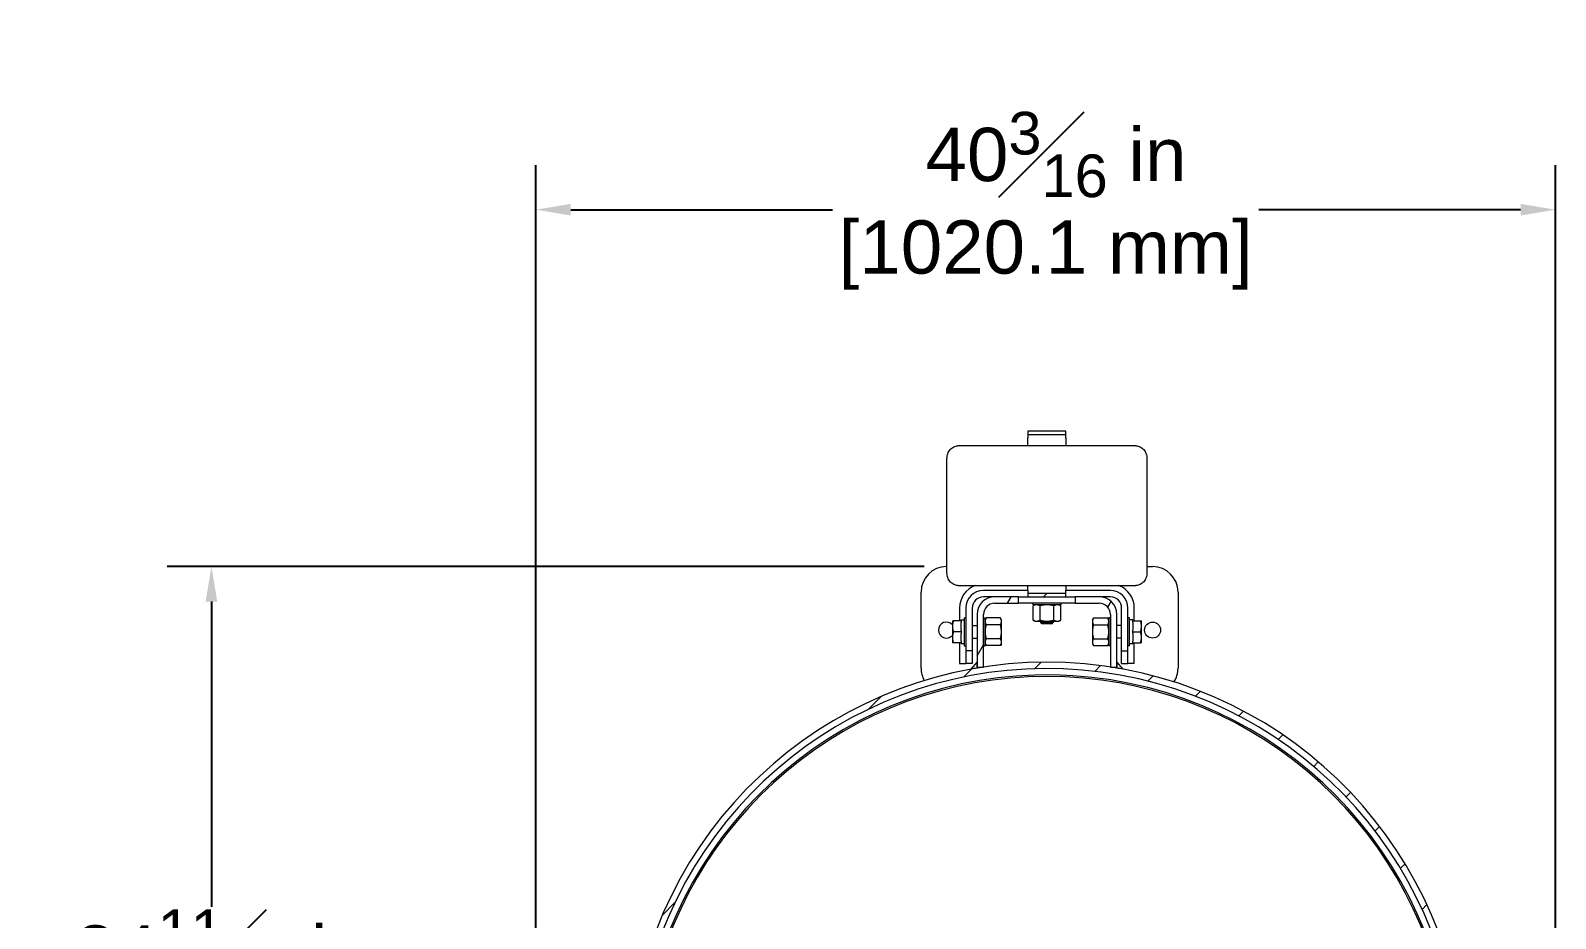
# Model space of a CAD drawing. Header units: inches. Extents: x 17 to 469, y 7 to 301.
# Drawn here: x 178.8 to 238.9, y 213.5 to 248.5 of the extents above; entities that cross this region are included whole.
import ezdxf

# ---------------------------------------------------------------- set-up
doc = ezdxf.new("R2010")
doc.units = ezdxf.units.IN
doc.header["$LTSCALE"] = 14
doc.header["$MEASUREMENT"] = 0
for name, color, linetype, lineweight in [('Dimension (ANSI)', 7, 'Continuous', 25), ('Hatch', 7, 'Continuous', 18), ('Visible', 7, 'Continuous', 18)]:
    doc.layers.add(name, color=color, linetype=linetype, lineweight=lineweight)
doc.styles.add('MEMCOR Medium', font='arial.ttf')
doc.dimstyles.new('Default (ANSI)', dxfattribs={"dimscale": 14, "dimtxt": 0.15, "dimasz": 0.098425, "dimexe": 0.125, "dimexo": 0.0625, "dimgap": 0.031496, "dimtad": 0, "dimtih": 1, "dimtoh": 1, "dimdec": 4, "dimrnd": 1e-08, "dimzin": 3, "dimdsep": 46, "dimlunit": 5, "dimtxsty": 'MEMCOR Medium', "dimcen": 0.09, "dimdle": 0.393701, "dimclrd": 256, "dimclre": 256, "dimclrt": 256, "dimadec": 0, "dimazin": 1, "dimtfac": 0.8, "dimtofl": 0, "dimtmove": 0, "dimatfit": 3, "dimfxl": 1, "dimfrac": 1, "dimtolj": 1, "dimtzin": 4, "dimlwd": -1, "dimlwe": -1, "dimarcsym": 0})

# ---------------------------------------------------------------- blocks, each defined once
blk = doc.blocks.new('*D30')
at = {"layer": 'Defpoints', "color": 0, "transparency": 16777216}
for p in [(238.908, 241.426), (198.746, 201.433), (238.908, 201.257)]:
    blk.add_point(p, dxfattribs=at)
at = {"layer": 'Dimension (ANSI)', "transparency": 16777216}
for p, q in [((198.746, 202.308), (198.746, 243.176)), ((238.908, 202.132), (238.908, 243.176)), ((200.124, 241.426), (210.428, 241.426)), ((237.53, 241.426), (227.226, 241.426))]:
    blk.add_line(p, q, dxfattribs=at)
for points in [[(200.124, 241.656), (200.124, 241.196), (198.746, 241.426)], [(237.53, 241.656), (237.53, 241.196), (238.908, 241.426)]]:
    blk.add_solid(points, dxfattribs=at)
at = {"layer": 'Dimension (ANSI)', "transparency": 16777216, "char_height": 2.1, "attachment_point": 5, "style": 'MEMCOR Medium'}
for s, insert in [('\\A1; 40{\\H0.8x;\\S3#16;} in', (218.827, 243.601)), ('\\A1;[1020.1 mm]', (218.827, 239.639))]:
    blk.add_mtext(s, dxfattribs=dict(at, insert=insert))
blk = doc.blocks.new('*D31')
at = {"layer": 'Defpoints', "color": 0, "transparency": 16777216}
for p in [(185.971, 227.362), (214.92, 227.362), (203.806, 192.669)]:
    blk.add_point(p, dxfattribs=at)
at = {"layer": 'Dimension (ANSI)', "transparency": 16777216}
for p, q in [((214.045, 227.362), (184.221, 227.362)), ((185.971, 225.984), (185.971, 213.963)), ((185.971, 194.047), (185.971, 206.068)), ((202.931, 192.669), (184.221, 192.669))]:
    blk.add_line(p, q, dxfattribs=at)
for points in [[(185.741, 225.984), (186.201, 225.984), (185.971, 227.362)], [(185.741, 194.047), (186.201, 194.047), (185.971, 192.669)]]:
    blk.add_solid(points, dxfattribs=at)
at = {"layer": 'Dimension (ANSI)', "transparency": 16777216, "char_height": 2.1, "attachment_point": 5, "style": 'MEMCOR Medium'}
for s, insert in [('\\A1; 34{\\H0.8x;\\S11#16;} in', (185.971, 212.176)), ('\\A1;[881.2 mm]', (185.971, 208.229))]:
    blk.add_mtext(s, dxfattribs=dict(at, insert=insert))

msp = doc.modelspace()

# ---------------------------------------------------------------- hatches: boundary and pattern name
at = {"layer": 'Hatch'}
h = msp.add_hatch(dxfattribs=at)
h.set_pattern_fill('ANSI31', color=256, scale=14, style=0)
h.paths.add_polyline_path([(218.1281, 232.70074), (218.1281, 232.57074), (219.6281, 232.57074), (219.6281, 232.70074)])
h = msp.add_hatch(dxfattribs=at)
h.set_pattern_fill('ANSI31', color=256, scale=14, angle=15, style=0)
edge = h.paths.add_edge_path()
edge.add_line((217.76168, 226.17182), (216.8181, 226.17182))
edge.add_ellipse((216.8181, 225.48182), major_axis=(-0.69, 0), ratio=1, start_angle=270, end_angle=360)
edge.add_line((216.1281, 225.48182), (216.1281, 223.61548))
edge.add_line((216.1281, 223.61548), (216.1281, 223.40576))
edge.add_line((216.1281, 223.40576), (216.3781, 223.40576))
edge.add_line((216.3781, 223.40576), (216.3781, 225.48182))
edge.add_ellipse((216.8181, 225.48182), major_axis=(0, 0.44), ratio=1, start_angle=0, end_angle=90, ccw=False)
edge.add_line((216.8181, 225.92182), (217.76168, 225.92182))
edge.add_line((217.76168, 225.92182), (217.76168, 226.17182))
h = msp.add_hatch(dxfattribs=at)
h.set_pattern_fill('ANSI31', color=256, scale=14, style=0)
h.paths.add_polyline_path([(218.1281, 226.17182), (219.6281, 226.17182), (219.6281, 226.30182), (218.1281, 226.30182)])
h = msp.add_hatch(dxfattribs=at)
h.set_pattern_fill('ANSI31', color=256, scale=14, angle=15, style=0)
edge = h.paths.add_edge_path()
edge.add_line((221.3781, 223.40576), (221.6281, 223.40576))
edge.add_line((221.6281, 223.40576), (221.6281, 223.61548))
edge.add_line((221.6281, 223.61548), (221.6281, 225.48182))
edge.add_ellipse((220.9381, 225.48182), major_axis=(0, 0.69), ratio=1, start_angle=270, end_angle=360)
edge.add_line((220.9381, 226.17182), (219.99452, 226.17182))
edge.add_line((219.99452, 226.17182), (219.99452, 225.92182))
edge.add_line((219.99452, 225.92182), (220.9381, 225.92182))
edge.add_ellipse((220.9381, 225.48182), major_axis=(0.44, 0), ratio=1, start_angle=0, end_angle=90, ccw=False)
edge.add_line((221.3781, 225.48182), (221.3781, 223.40576))
h = msp.add_hatch(dxfattribs=at)
h.set_pattern_fill('ANSI31', color=256, scale=14, style=0)
edge = h.paths.add_edge_path()
edge.add_spline(control_points=[(235.12731, 207.28591), (235.15939, 207.25481), (235.19133, 207.22357), (235.25503, 207.16072), (235.2868, 207.12912), (235.31842, 207.09737)], knot_values=[-0.6818968, -0.6818968, -0.6818968, -0.6818968, -0.34144291, -0.34144291, 0, 0, 0, 0], degree=3, periodic=0)
edge.add_line((235.31842, 207.09737), (235.37842, 207.09738))
edge.add_ellipse((218.8781, 207.09594), major_axis=(-0.00144, 16.50032), ratio=1, start_angle=270, end_angle=349.5330073)
edge.add_ellipse((218.8781, 207.09594), major_axis=(-16.22601, 2.99618), ratio=1, start_angle=270, end_angle=270.8681096)
edge.add_ellipse((218.8781, 207.09594), major_axis=(-16.26954, 2.75), ratio=1, start_angle=270, end_angle=289.1877662)
edge.add_ellipse((218.8781, 207.09594), major_axis=(-16.26954, -2.75), ratio=1, start_angle=270, end_angle=270.8681096)
edge.add_ellipse((218.8781, 207.09594), major_axis=(-16.22601, -2.99618), ratio=1, start_angle=270, end_angle=369.0760146)
edge.add_ellipse((218.8781, 207.09594), major_axis=(-15.55022, -5.51823), ratio=1, start_angle=0, end_angle=0.8681096)
edge.add_ellipse((218.8781, 207.09594), major_axis=(5.7532, -15.46483), ratio=1, start_angle=270, end_angle=289.1877662)
edge.add_ellipse((218.8781, 207.09594), major_axis=(-12.71483, -10.51634), ratio=1, start_angle=0, end_angle=0.8681096)
edge.add_ellipse((218.8781, 207.09594), major_axis=(10.70777, -12.55404), ratio=1, start_angle=270, end_angle=294.9698403)
edge.add_ellipse((218.8781, 207.09594), major_axis=(15.0065, -6.86043), ratio=1, start_angle=270, end_angle=270.9321774)
edge.add_line((212.26272, 191.97981), (212.26272, 192.25311))
edge.add_ellipse((218.8781, 207.09594), major_axis=(-14.84283, 6.61538), ratio=1, start_angle=204.6921547, end_angle=450, ccw=False)
h = msp.add_hatch(dxfattribs=at)
h.set_pattern_fill('ANSI31', color=256, scale=14, angle=15, style=0)
edge = h.paths.add_edge_path()
edge.add_line((216.1281, 223.36548), (216.1281, 223.40576))
edge.add_line((216.1281, 223.40576), (216.1281, 223.61548))
edge.add_line((216.1281, 223.61548), (215.88192, 223.32194))
edge.add_ellipse((218.8781, 207.09594), major_axis=(16.22601, 2.99618), ratio=1, start_angle=89.1318904, end_angle=90, ccw=False)
h = msp.add_hatch(dxfattribs=at)
h.set_pattern_fill('ANSI31', color=256, scale=14, angle=15, style=0)
edge = h.paths.add_edge_path()
edge.add_line((221.6281, 223.61548), (221.6281, 223.40576))
edge.add_line((221.6281, 223.40576), (221.6281, 223.36548))
edge.add_ellipse((218.8781, 207.09594), major_axis=(16.26954, -2.75), ratio=1, start_angle=89.1318904, end_angle=90, ccw=False)
edge.add_line((221.87428, 223.32194), (221.6281, 223.61548))

# ---------------------------------------------------------------- linework, layer by layer
at = {"layer": 'Visible'}
for p, q in [((218.1281, 232.70074), (218.1281, 232.57074)), ((219.6281, 232.70074), (218.1281, 232.70074)), ((218.1281, 232.57074), (219.6281, 232.57074)), ((218.1281, 232.57074), (218.1281, 232.44074)), ((219.6281, 232.57074), (219.6281, 232.70074)), ((219.6281, 232.44074), (219.6281, 232.57074)), ((222.38324, 232.11982), (215.37296, 232.11982)), ((218.1281, 232.11982), (218.1281, 232.44074)), ((219.6281, 232.44074), (219.6281, 232.11982)), ((214.94121, 227.11982), (214.94121, 231.61982)), ((222.815, 231.61982), (222.815, 227.11982)), ((214.91981, 227.36182), (214.94121, 227.36182)), ((222.815, 227.36182), (223.03981, 227.36182)), ((215.37296, 226.61982), (222.38324, 226.61982)), ((218.1281, 226.43182), (218.1281, 226.61982)), ((219.6281, 226.61982), (219.6281, 226.43182)), ((213.91981, 223.36182), (213.91981, 226.36182)), ((218.1281, 226.42182), (216.3764, 226.42182)), ((216.8181, 226.17182), (216.3764, 226.17182)), ((217.76168, 226.17182), (216.8181, 226.17182)), ((216.8181, 225.92182), (217.76168, 225.92182)), ((217.76168, 225.92182), (217.76168, 226.17182)), ((217.76168, 226.17182), (218.1281, 226.17182)), ((219.99452, 225.92182), (217.76168, 225.92182)), ((218.1281, 226.43182), (218.1281, 226.30182)), ((219.6281, 226.30182), (218.1281, 226.30182)), ((218.1281, 226.30182), (218.1281, 226.17182)), ((218.1281, 226.17182), (219.6281, 226.17182)), ((218.32692, 225.92182), (218.32692, 225.85883)), ((219.42928, 225.85883), (218.32692, 225.85883)), ((218.40566, 225.85883), (218.33258, 225.81663)), ((219.35054, 225.85883), (219.42363, 225.81663)), ((219.42928, 225.92182), (219.42928, 225.85883)), ((219.6281, 226.30182), (219.6281, 226.43182)), ((221.37981, 226.42182), (219.6281, 226.42182)), ((219.6281, 226.17182), (219.6281, 226.30182)), ((219.6281, 226.17182), (219.99452, 226.17182)), ((220.9381, 226.17182), (219.99452, 226.17182)), ((219.99452, 226.17182), (219.99452, 225.92182)), ((219.99452, 225.92182), (220.9381, 225.92182)), ((221.37981, 226.17182), (220.9381, 226.17182)), ((224.03981, 226.36182), (224.03981, 223.36182)), ((215.4364, 225.73182), (215.4364, 225.23262)), ((215.49841, 225.23262), (215.49841, 225.26647)), ((215.49841, 225.26647), (215.62341, 225.26647)), ((215.62341, 225.3463), (215.62341, 224.24394)), ((215.62341, 225.3463), (215.6864, 225.3463)), ((215.6864, 225.73182), (215.6864, 224.04512)), ((215.9364, 225.73182), (215.9364, 224.04512)), ((216.1281, 225.48182), (216.1281, 223.40576)), ((216.3781, 223.40576), (216.3781, 225.48182)), ((216.3784, 225.3463), (216.3784, 224.24394)), ((216.3784, 225.3463), (216.44139, 225.3463)), ((216.44139, 225.3463), (216.44139, 224.24394)), ((216.44139, 225.26756), (216.48359, 225.34064)), ((217.04486, 225.34064), (216.48359, 225.34064)), ((217.08706, 225.26756), (217.04486, 225.34064)), ((217.08706, 225.20426), (217.08706, 225.26756)), ((218.33258, 225.25536), (218.33258, 225.81663)), ((218.40566, 225.21316), (218.33258, 225.25536)), ((218.60534, 225.25536), (218.60534, 225.81663)), ((219.15087, 225.25536), (219.15087, 225.81663)), ((219.35054, 225.21316), (219.42363, 225.25536)), ((219.42363, 225.25536), (219.42363, 225.81663)), ((220.66915, 225.26756), (220.71135, 225.34064)), ((220.66915, 225.26756), (220.66915, 225.20426)), ((220.71135, 225.34064), (221.27262, 225.34064)), ((221.31482, 225.26756), (221.27262, 225.34064)), ((221.31482, 224.24394), (221.31482, 225.3463)), ((221.37781, 225.3463), (221.31482, 225.3463)), ((221.37781, 224.24394), (221.37781, 225.3463)), ((221.3781, 225.48182), (221.3781, 223.40576)), ((221.6281, 223.40576), (221.6281, 225.48182)), ((221.81981, 224.04512), (221.81981, 225.73182)), ((222.06981, 224.04512), (222.06981, 225.73182)), ((222.1328, 225.3463), (222.06981, 225.3463)), ((222.1328, 224.24394), (222.1328, 225.3463)), ((222.2578, 225.26157), (222.1328, 225.26157)), ((222.2578, 225.26157), (222.2578, 225.23262)), ((222.31981, 225.23262), (222.31981, 225.73182)), ((215.15466, 225.23262), (215.15466, 225.01387)), ((215.15466, 225.01387), (215.15466, 224.57637)), ((215.49841, 225.23262), (215.19373, 225.23262)), ((215.49841, 224.79512), (215.19373, 224.79512)), ((215.49841, 225.23262), (215.49841, 225.16577)), ((215.49841, 224.86197), (215.49841, 225.16577)), ((215.49841, 224.86197), (215.49841, 224.79512)), ((215.49841, 224.79512), (215.49841, 224.72827)), ((215.49841, 224.42447), (215.49841, 224.72827)), ((215.9364, 225.04512), (216.1281, 225.04512)), ((216.3781, 225.04512), (216.3784, 225.04512)), ((217.04486, 225.06788), (216.48359, 225.06788)), ((217.08706, 224.79512), (217.08706, 225.20426)), ((217.08706, 224.38597), (217.08706, 224.79512)), ((218.40566, 225.21316), (218.46896, 225.21316)), ((218.46896, 225.21316), (218.8781, 225.21316)), ((218.6281, 225.21316), (218.6281, 225.15562)), ((218.6281, 225.15562), (219.1281, 225.15562)), ((218.6739, 225.10982), (218.6281, 225.15562)), ((219.0823, 225.10982), (218.6739, 225.10982)), ((218.8781, 225.21316), (219.28725, 225.21316)), ((219.0823, 225.10982), (219.1281, 225.15562)), ((219.1281, 225.21316), (219.1281, 225.15562)), ((219.28725, 225.21316), (219.35054, 225.21316)), ((220.66915, 225.20426), (220.66915, 224.79512)), ((220.66915, 224.79512), (220.66915, 224.38597)), ((220.71135, 225.06788), (221.27262, 225.06788)), ((221.3781, 225.04512), (221.37781, 225.04512)), ((221.81981, 225.04512), (221.6281, 225.04512)), ((222.2578, 225.16577), (222.2578, 225.23262)), ((222.2578, 225.23262), (222.56248, 225.23262)), ((222.2578, 225.16577), (222.2578, 224.86197)), ((222.2578, 224.79512), (222.2578, 224.86197)), ((222.2578, 224.72827), (222.2578, 224.79512)), ((222.2578, 224.79512), (222.56248, 224.79512)), ((222.2578, 224.72827), (222.2578, 224.42447)), ((222.60155, 225.01387), (222.60155, 225.23262)), ((222.60155, 224.57637), (222.60155, 225.01387)), ((215.15466, 224.57637), (215.15466, 224.35762)), ((215.49841, 224.35762), (215.19373, 224.35762)), ((215.4364, 224.35762), (215.4364, 223.54512)), ((215.49841, 224.42447), (215.49841, 224.35762)), ((215.49841, 224.32867), (215.49841, 224.35762)), ((215.49841, 224.32867), (215.62341, 224.32867)), ((215.62341, 224.24394), (215.6864, 224.24394)), ((215.6864, 224.04512), (215.6864, 223.54512)), ((215.9364, 224.04512), (215.6864, 224.04512)), ((215.9364, 224.54512), (216.1281, 224.54512)), ((215.9364, 224.04512), (215.9364, 223.54512)), ((216.3781, 224.54512), (216.3784, 224.54512)), ((216.3784, 224.24394), (216.44139, 224.24394)), ((216.44139, 224.32268), (216.48359, 224.24959)), ((217.04486, 224.52235), (216.48359, 224.52235)), ((217.04486, 224.24959), (216.48359, 224.24959)), ((217.08706, 224.32268), (217.04486, 224.24959)), ((217.08706, 224.32268), (217.08706, 224.38597)), ((220.66915, 224.38597), (220.66915, 224.32268)), ((220.66915, 224.32268), (220.71135, 224.24959)), ((220.71135, 224.52235), (221.27262, 224.52235)), ((220.71135, 224.24959), (221.27262, 224.24959)), ((221.31482, 224.32268), (221.27262, 224.24959)), ((221.37781, 224.24394), (221.31482, 224.24394)), ((221.3781, 224.54512), (221.37781, 224.54512)), ((221.81981, 224.54512), (221.6281, 224.54512)), ((221.81981, 223.54512), (221.81981, 224.04512)), ((221.81981, 224.04512), (222.06981, 224.04512)), ((222.1328, 224.24394), (222.06981, 224.24394)), ((222.06981, 223.54512), (222.06981, 224.04512)), ((222.2578, 224.32377), (222.1328, 224.32377)), ((222.2578, 224.35762), (222.2578, 224.42447)), ((222.2578, 224.35762), (222.56248, 224.35762)), ((222.2578, 224.35762), (222.2578, 224.32377)), ((222.31981, 223.54512), (222.31981, 224.35762)), ((222.60155, 224.35762), (222.60155, 224.57637)), ((215.4364, 223.54512), (215.6864, 223.54512)), ((215.9364, 223.54512), (215.6864, 223.54512)), ((216.1281, 223.61548), (215.88192, 223.32194)), ((216.1281, 223.36548), (216.1281, 223.61548)), ((221.6281, 223.61548), (221.6281, 223.36548)), ((221.87428, 223.32194), (221.6281, 223.61548)), ((221.81981, 223.54512), (222.06981, 223.54512)), ((222.31981, 223.54512), (222.06981, 223.54512)), ((216.1281, 223.40576), (216.3781, 223.40576)), ((221.3781, 223.40576), (221.6281, 223.40576))]:
    msp.add_line(p, q, dxfattribs=at)
msp.add_circle((223.03981, 224.86182), 0.315, dxfattribs=at)
for centre, radius, start, end in [((214.91981, 226.36182), 1, 90, 180), ((223.03981, 226.36182), 1, 0, 90), ((216.3764, 225.73182), 0.94, 109.1468821, 180), ((221.37981, 225.73182), 0.94, 0, 70.8531179), ((216.3764, 225.73182), 0.69, 90, 180), ((216.3764, 225.73182), 0.44, 90, 180), ((216.8181, 225.48182), 0.69, 90, 180), ((216.8181, 225.48182), 0.44, 90, 180), ((220.9381, 225.48182), 0.69, 0, 90), ((220.9381, 225.48182), 0.44, 0, 90), ((221.37981, 225.73182), 0.69, 0, 90), ((221.37981, 225.73182), 0.44, 0, 90), ((214.91981, 224.86182), 0.315, 41.7944753, 318.2055247), ((218.8781, 207.09594), 16.50032, 0.005, 246.3640104), ((218.8781, 207.09594), 16.25032, 0.6698338, 245.9776791), ((218.8781, 207.09594), 16.00032, 0.6698338, 249.6328228), ((218.8781, 207.09594), 15.94, 289.7749362, 250.2250638), ((214.91981, 223.36182), 1, 180, 209.246895), ((218.8781, 207.09594), 16.50032, 99.5938831, 100.4619927), ((218.8781, 207.09594), 16.50032, 79.5380073, 80.4061169), ((223.03981, 223.36182), 1, 327.1781592, 0)]:
    msp.add_arc(centre, radius, start, end, dxfattribs=at)
for points, knots in [([(214.94121, 231.61982), (214.94121, 231.68261), (214.9518, 231.74957), (214.99507, 231.87276), (215.02779, 231.92899), (215.10382, 232.01781), (215.15221, 232.0563), (215.25914, 232.10731), (215.31768, 232.11982), (215.37296, 232.11982)], [3.83284768, 3.83284768, 3.83284768, 3.83284768, 4.3112545, 4.3112545, 4.78966133, 4.78966133, 5.26851574, 5.26851574, 5.74737015, 5.74737015, 5.74737015, 5.74737015]), ([(222.38324, 232.11982), (222.43852, 232.11982), (222.49707, 232.10731), (222.60399, 232.0563), (222.65239, 232.01781), (222.72842, 231.92899), (222.76113, 231.87276), (222.80441, 231.74957), (222.815, 231.68261), (222.815, 231.61982)], [5.7511729, 5.7511729, 5.7511729, 5.7511729, 6.23002731, 6.23002731, 6.70888172, 6.70888172, 7.18728854, 7.18728854, 7.66569537, 7.66569537, 7.66569537, 7.66569537]), ([(215.37296, 226.61982), (215.31768, 226.61982), (215.25914, 226.63234), (215.15221, 226.68335), (215.10382, 226.72184), (215.02779, 226.81066), (214.99507, 226.86688), (214.9518, 226.99007), (214.94121, 227.05704), (214.94121, 227.11982)], [1.91832521, 1.91832521, 1.91832521, 1.91832521, 2.39717963, 2.39717963, 2.87603404, 2.87603404, 3.35444086, 3.35444086, 3.83284768, 3.83284768, 3.83284768, 3.83284768]), ([(222.815, 227.11982), (222.815, 227.05704), (222.80441, 226.99007), (222.76113, 226.86688), (222.72842, 226.81066), (222.65239, 226.72184), (222.60399, 226.68335), (222.49707, 226.63234), (222.43852, 226.61982), (222.38324, 226.61982)], [7.66569537, 7.66569537, 7.66569537, 7.66569537, 8.14410219, 8.14410219, 8.62250901, 8.62250901, 9.10136342, 9.10136342, 9.58021783, 9.58021783, 9.58021783, 9.58021783])]:
    msp.add_open_spline(points, degree=3, knots=knots, dxfattribs=at)
for points, weights in [([(218.46896, 225.85883), (218.40566, 225.85883), (218.33258, 225.81663)], [1, 1.0379548493, 1]), ([(218.60534, 225.81663), (218.53225, 225.85883), (218.46896, 225.85883)], [1, 1.0379548493, 1]), ([(218.8781, 225.85883), (218.75151, 225.85883), (218.60534, 225.81663)], [1, 1.0379548493, 1]), ([(219.15087, 225.81663), (219.00469, 225.85883), (218.8781, 225.85883)], [1, 1.0379548493, 1]), ([(219.28725, 225.85883), (219.22395, 225.85883), (219.15087, 225.81663)], [1, 1.0379548493, 1]), ([(219.42363, 225.81663), (219.35054, 225.85883), (219.28725, 225.85883)], [1, 1.0379548493, 1]), ([(216.48359, 225.34064), (216.44139, 225.26756), (216.44139, 225.20426)], [1, 1.0379548493, 1]), ([(217.08706, 225.20426), (217.08706, 225.26756), (217.04486, 225.34064)], [1, 1.0379548493, 1]), ([(218.33258, 225.25536), (218.40566, 225.21316), (218.46896, 225.21316)], [1, 1.0379548493, 1]), ([(218.46896, 225.21316), (218.53225, 225.21316), (218.60534, 225.25536)], [1, 1.0379548493, 1]), ([(218.60534, 225.25536), (218.75151, 225.21316), (218.8781, 225.21316)], [1, 1.0379548493, 1]), ([(218.8781, 225.21316), (219.00469, 225.21316), (219.15087, 225.25536)], [1, 1.0379548493, 1]), ([(219.15087, 225.25536), (219.22395, 225.21316), (219.28725, 225.21316)], [1, 1.0379548493, 1]), ([(219.28725, 225.21316), (219.35054, 225.21316), (219.42363, 225.25536)], [1, 1.0379548493, 1]), ([(220.71135, 225.34064), (220.66915, 225.26756), (220.66915, 225.20426)], [1, 1.0379548493, 1]), ([(221.31482, 225.20426), (221.31482, 225.26756), (221.27262, 225.34064)], [1, 1.0379548493, 1]), ([(215.15466, 225.23262), (215.15466, 225.23262), (215.19373, 225.23262)], [1, 1.04314139574, 1.01001874936]), ([(215.19373, 225.23262), (215.15466, 225.11539), (215.15466, 225.01387)], [1.01001874936, 1.04314139574, 1]), ([(215.15466, 225.01387), (215.15466, 224.91234), (215.19373, 224.79512)], [1, 1.04314139574, 1.01001874936]), ([(215.19373, 224.79512), (215.15466, 224.67789), (215.15466, 224.57637)], [1.01001874936, 1.04314139574, 1]), ([(216.44139, 225.20426), (216.44139, 225.14097), (216.48359, 225.06788)], [1, 1.0379548493, 1]), ([(216.48359, 225.06788), (216.44139, 224.92171), (216.44139, 224.79512)], [1, 1.0379548493, 1]), ([(216.44139, 224.79512), (216.44139, 224.66853), (216.48359, 224.52235)], [1, 1.0379548493, 1]), ([(217.04486, 225.06788), (217.08706, 225.14097), (217.08706, 225.20426)], [1, 1.0379548493, 1]), ([(217.08706, 224.79512), (217.08706, 224.92171), (217.04486, 225.06788)], [1, 1.0379548493, 1]), ([(217.04486, 224.52235), (217.08706, 224.66853), (217.08706, 224.79512)], [1, 1.0379548493, 1]), ([(220.66915, 225.20426), (220.66915, 225.14097), (220.71135, 225.06788)], [1, 1.0379548493, 1]), ([(220.71135, 225.06788), (220.66915, 224.92171), (220.66915, 224.79512)], [1, 1.0379548493, 1]), ([(220.66915, 224.79512), (220.66915, 224.66853), (220.71135, 224.52235)], [1, 1.0379548493, 1]), ([(221.27262, 225.06788), (221.31482, 225.14097), (221.31482, 225.20426)], [1, 1.0379548493, 1]), ([(221.31482, 224.79512), (221.31482, 224.92171), (221.27262, 225.06788)], [1, 1.0379548493, 1]), ([(221.27262, 224.52235), (221.31482, 224.66853), (221.31482, 224.79512)], [1, 1.0379548493, 1]), ([(222.56248, 225.23262), (222.60155, 225.23262), (222.60155, 225.23262)], [1.01001874936, 1.04314139574, 1]), ([(222.60155, 225.01387), (222.60155, 225.11539), (222.56248, 225.23262)], [1, 1.04314139574, 1.01001874936]), ([(222.56248, 224.79512), (222.60155, 224.91234), (222.60155, 225.01387)], [1.01001874936, 1.04314139574, 1]), ([(222.60155, 224.57637), (222.60155, 224.67789), (222.56248, 224.79512)], [1, 1.04314139574, 1.01001874936]), ([(215.19373, 224.35762), (215.15466, 224.35762), (215.15466, 224.35762)], [1.01001874936, 1.04314139574, 1]), ([(215.15466, 224.57637), (215.15466, 224.47484), (215.19373, 224.35762)], [1, 1.04314139574, 1.01001874936]), ([(216.48359, 224.52235), (216.44139, 224.44927), (216.44139, 224.38597)], [1, 1.0379548493, 1]), ([(216.44139, 224.38597), (216.44139, 224.32268), (216.48359, 224.24959)], [1, 1.0379548493, 1]), ([(217.08706, 224.38597), (217.08706, 224.44927), (217.04486, 224.52235)], [1, 1.0379548493, 1]), ([(217.04486, 224.24959), (217.08706, 224.32268), (217.08706, 224.38597)], [1, 1.0379548493, 1]), ([(220.71135, 224.52235), (220.66915, 224.44927), (220.66915, 224.38597)], [1, 1.0379548493, 1]), ([(220.66915, 224.38597), (220.66915, 224.32268), (220.71135, 224.24959)], [1, 1.0379548493, 1]), ([(221.31482, 224.38597), (221.31482, 224.44927), (221.27262, 224.52235)], [1, 1.0379548493, 1]), ([(221.27262, 224.24959), (221.31482, 224.32268), (221.31482, 224.38597)], [1, 1.0379548493, 1]), ([(222.56248, 224.35762), (222.60155, 224.47484), (222.60155, 224.57637)], [1.01001874936, 1.04314139574, 1]), ([(222.60155, 224.35762), (222.60155, 224.35762), (222.56248, 224.35762)], [1, 1.04314139574, 1.01001874936])]:
    msp.add_rational_spline(points, weights, degree=2, dxfattribs=at)

# ---------------------------------------------------------------- dimensions: what is measured, and where the dimension line sits
at = {"layer": 'Dimension (ANSI)'}
for base, p1, p2, angle, text, override, picture, middle in [((238.90802, 241.42597), (198.74648, 201.43316), (238.90802, 201.257), 180, ' <> in\\X[1020.1 mm]', {"dimgap": 0.031496, "dimtih": 0, "dimtoh": 0, "dimdec": 4, "dimpost": '', "dimtol": 0, "dimlim": 0, "dimtp": 0, "dimtm": 0, "dimtdec": 2, "dimatfit": 1}, '*D30', (218.82725, 241.42597)), ((185.97112, 227.36182), (203.80648, 192.66898), (214.91981, 227.36182), 270, ' <> in\\X[881.2 mm]', {"dimgap": 0.031496, "dimdec": 4, "dimpost": '', "dimtol": 0, "dimlim": 0, "dimtp": 0, "dimtm": 0, "dimtdec": 2, "dimatfit": 1}, '*D31', (185.97112, 210.0154))]:
    dim = msp.add_linear_dim(base=base, p1=p1, p2=p2, angle=angle, text=text, dimstyle='Default (ANSI)', override=override, dxfattribs=at)
    dim.commit()
    dim.dimension.update_dxf_attribs({"geometry": picture, "text_midpoint": middle, "dimtype": 160})

doc.saveas('drawing.dxf')
